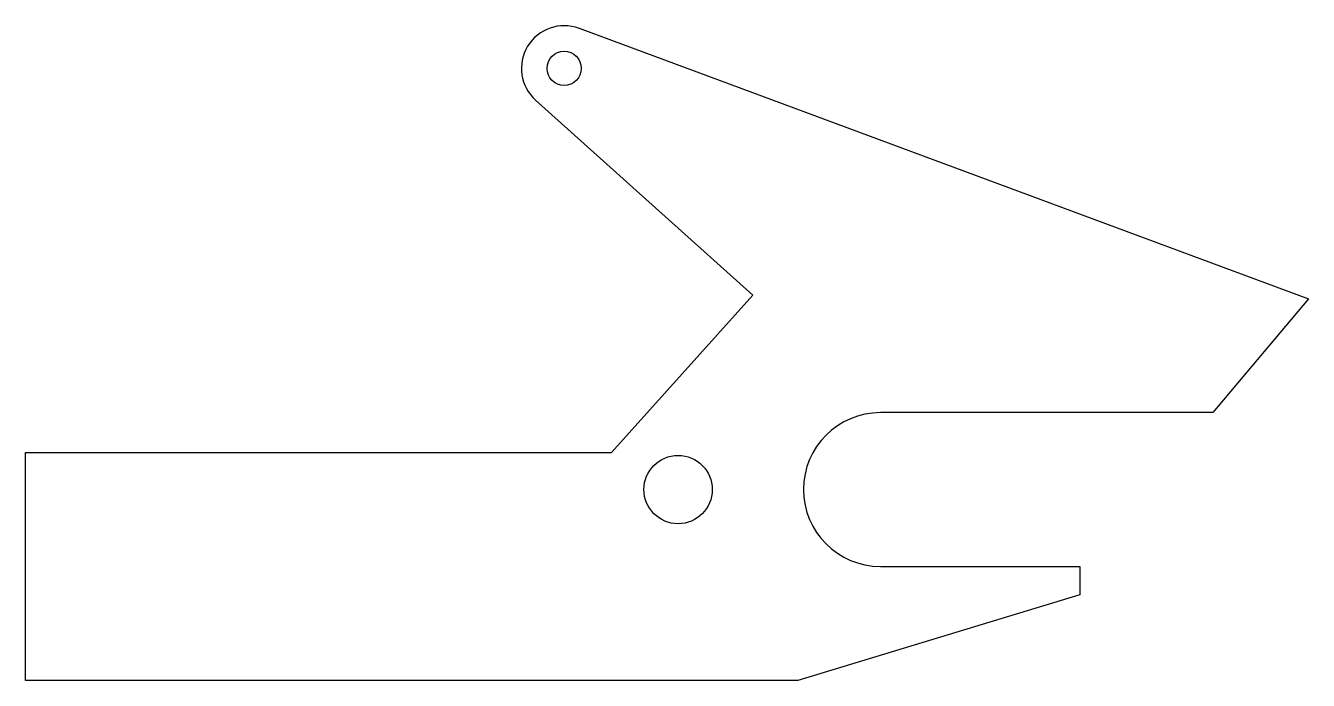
# Model space of a CAD drawing. Header units: millimetres. Extents: x -150 to 75, y -34 to 81.
import ezdxf

# ---------------------------------------------------------------- set-up
doc = ezdxf.new("R2010")
doc.units = ezdxf.units.MM

msp = doc.modelspace()

# ---------------------------------------------------------------- linework, layer by layer
at = {"color": 7, "linetype": 'Continuous', "lineweight": 25}
for p, q in [((-52.89, 80.97), (75.09, 33.5)), ((-22.38, 34.12), (-60.51, 68.35)), ((-47.17, 6.5), (-22.38, 34.12)), ((75.09, 33.5), (58.31, 13.5)), ((58.31, 13.5), (0, 13.5)), ((-150, -33.5), (-150, 6.5)), ((-150, 6.5), (-47.17, 6.5)), ((0, -13.5), (35, -13.5)), ((35, -13.5), (35, -18.5)), ((35, -18.5), (-14.5, -33.5)), ((-14.5, -33.5), (-150, -33.5))]:
    msp.add_line(p, q, dxfattribs=at)
for centre, radius in [((-55.5, 73.93), 3), ((-35.5, 0), 6)]:
    msp.add_circle(centre, radius, dxfattribs=at)
for centre, radius, start, end in [((-55.5, 73.93), 7.5, 69.6509, 228.0885), ((0, 0), 13.5, 90, 270)]:
    msp.add_arc(centre, radius, start, end, dxfattribs=at)

doc.saveas('drawing.dxf')
